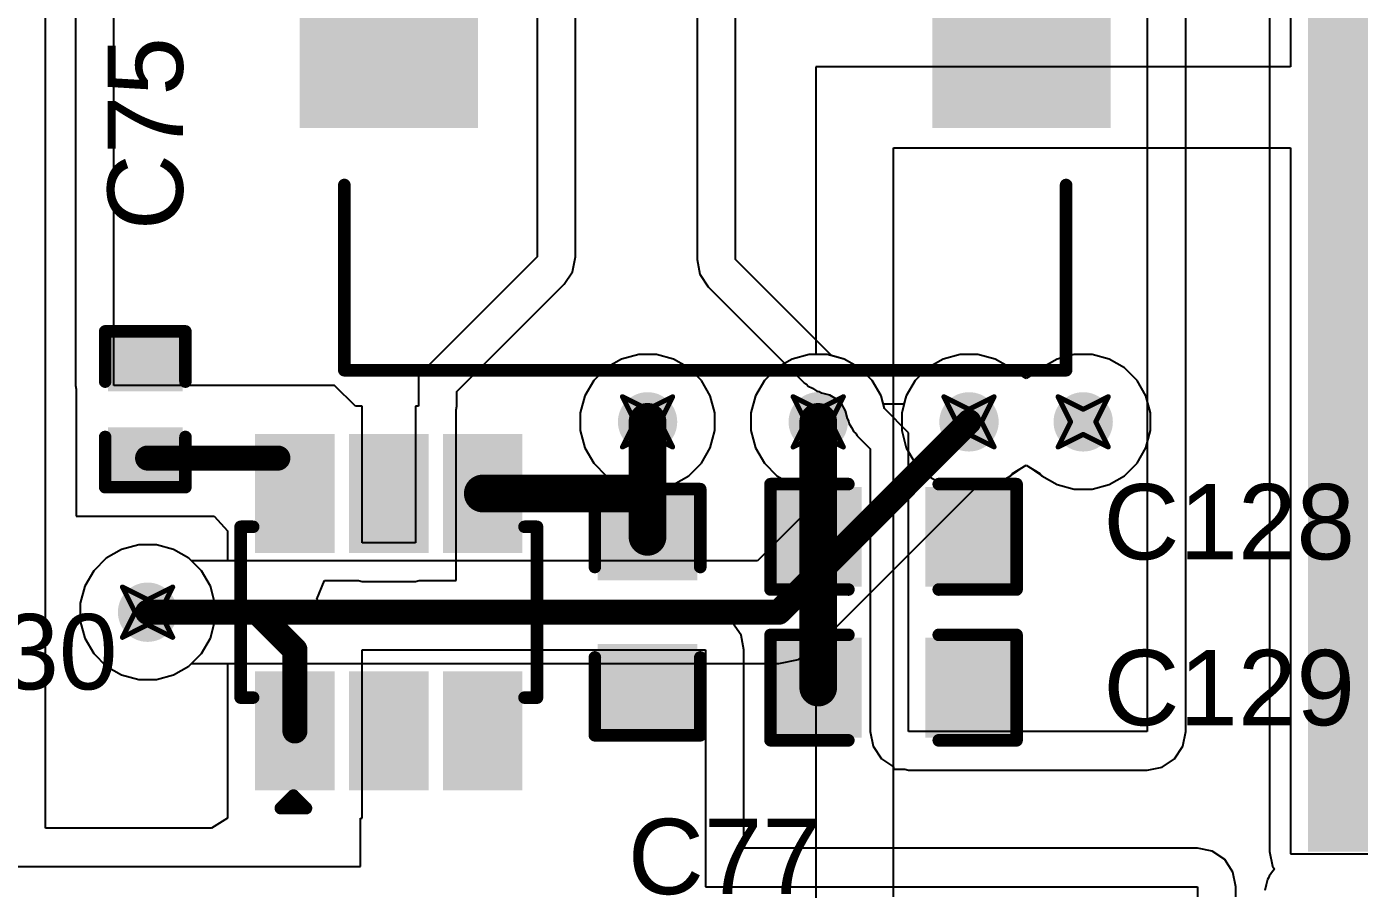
# Model space of a CAD drawing. Header units: inches. Extents: x -36 to 349, y -11 to 240.
# Drawn here: x 86.8 to 100.27, y 20.07 to 28.78 of the extents above; entities that cross this region are included whole.
import ezdxf

# ---------------------------------------------------------------- set-up
doc = ezdxf.new("R2010")
doc.units = ezdxf.units.IN
for name, color, linetype in [('Bottom Layer', 5, 'Continuous'), ('Drill Drawing', 1, 'Continuous'), ('Layer 1', 16, 'Continuous'), ('Layer 2', 76, 'Continuous'), ('Top Layer', 1, 'Continuous'), ('Top Overlay', 2, 'Continuous'), ('Top Paste', 8, 'Continuous'), ('Top Solder', 216, 'Continuous'), ('Via Holes', 16, 'Continuous')]:
    doc.layers.add(name, color=color, linetype=linetype)
doc.styles.add('Arial', font='', dxfattribs={"height": 0.2})
doc.styles.get('Arial').set_extended_font_data('Arial')

# ---------------------------------------------------------------- blocks, each defined once
blk = doc.blocks.new('TSOT_23_6_152')
at = {"layer": 'Top Layer'}
for points in [[(-1.7, 1.25), (-0.7, 1.25), (-0.7, 0.65), (-1.7, 0.65)], [(0.7, 1.25), (1.7, 1.25), (1.7, 0.65), (0.7, 0.65)], [(-1.7, 0.3), (-0.7, 0.3), (-0.7, -0.3), (-1.7, -0.3)], [(0.7, 0.3), (1.7, 0.3), (1.7, -0.3), (0.7, -0.3)], [(-1.7, -0.65), (-0.7, -0.65), (-0.7, -1.25), (-1.7, -1.25)], [(0.7, -0.65), (1.7, -0.65), (1.7, -1.25), (0.7, -1.25)]]:
    blk.add_hatch(color=1, dxfattribs=at).paths.add_polyline_path(points)
at = {"layer": 'Top Paste'}
for points in [[(-1.7, 1.25), (-0.7, 1.25), (-0.7, 0.65), (-1.7, 0.65)], [(0.7, 1.25), (1.7, 1.25), (1.7, 0.65), (0.7, 0.65)], [(-1.7, 0.3), (-0.7, 0.3), (-0.7, -0.3), (-1.7, -0.3)], [(0.7, 0.3), (1.7, 0.3), (1.7, -0.3), (0.7, -0.3)], [(-1.7, -0.65), (-0.7, -0.65), (-0.7, -1.25), (-1.7, -1.25)], [(0.7, -0.65), (1.7, -0.65), (1.7, -1.25), (0.7, -1.25)]]:
    blk.add_hatch(color=8, dxfattribs=at).paths.add_polyline_path(points)
at = {"layer": 'Top Solder'}
for points in [[(-1.802, 1.352), (-0.598, 1.352), (-0.598, 0.548), (-1.802, 0.548)], [(0.598, 1.352), (1.802, 1.352), (1.802, 0.548), (0.598, 0.548)], [(-1.802, 0.402), (-0.598, 0.402), (-0.598, -0.402), (-1.802, -0.402)], [(0.598, 0.402), (1.802, 0.402), (1.802, -0.402), (0.598, -0.402)], [(-1.802, -0.548), (-0.598, -0.548), (-0.598, -1.352), (-1.802, -1.352)], [(0.598, -0.548), (1.802, -0.548), (1.802, -1.352), (0.598, -1.352)]]:
    blk.add_hatch(color=216, dxfattribs=at).paths.add_polyline_path(points)
at = {"layer": 'Top Overlay'}
for points in [[(-0.864, 1.499, 0.127, 0.127, 0), (0.864, 1.499, 0.127, 0.127, 0)], [(-0.864, 1.499, 0.127, 0.127, 0), (-0.864, 1.372, 0.127, 0.127, 0)], [(0.864, 1.499, 0.127, 0.127, 0), (0.864, 1.372, 0.127, 0.127, 0)], [(-1.981, 1.092, 0.127, 0.127, 0), (-1.981, 0.838, 0.127, 0.127, 0)], [(-1.981, 1.092, 0.127, 0.127, 0), (-1.854, 0.965, 0.127, 0.127, 0)], [(-1.854, 0.965, 0.127, 0.127, 0), (-1.981, 0.838, 0.127, 0.127, 0)], [(-0.864, -1.372, 0.127, 0.127, 0), (-0.864, -1.499, 0.127, 0.127, 0)], [(0.864, -1.372, 0.127, 0.127, 0), (0.864, -1.499, 0.127, 0.127, 0)], [(-0.864, -1.499, 0.127, 0.127, 0), (0.864, -1.499, 0.127, 0.127, 0)]]:
    blk.add_lwpolyline(points, format="xyseb", dxfattribs=at)
for points in [[(-0.895, 1.499, 0.0635, 0.0635, 1), (-0.832, 1.499, 0.0635, 0.0635, 1)], [(-0.895, 1.499, 0.0635, 0.0635, 1), (-0.832, 1.499, 0.0635, 0.0635, 1)], [(0.832, 1.499, 0.0635, 0.0635, 1), (0.895, 1.499, 0.0635, 0.0635, 1)], [(0.832, 1.499, 0.0635, 0.0635, 1), (0.895, 1.499, 0.0635, 0.0635, 1)], [(-0.895, 1.372, 0.0635, 0.0635, 1), (-0.832, 1.372, 0.0635, 0.0635, 1)], [(0.832, 1.372, 0.0635, 0.0635, 1), (0.895, 1.372, 0.0635, 0.0635, 1)], [(-2.013, 1.092, 0.0635, 0.0635, 1), (-1.949, 1.092, 0.0635, 0.0635, 1)], [(-2.013, 1.092, 0.0635, 0.0635, 1), (-1.949, 1.092, 0.0635, 0.0635, 1)], [(-1.886, 0.965, 0.0635, 0.0635, 1), (-1.822, 0.965, 0.0635, 0.0635, 1)], [(-1.886, 0.965, 0.0635, 0.0635, 1), (-1.822, 0.965, 0.0635, 0.0635, 1)], [(-2.013, 0.838, 0.0635, 0.0635, 1), (-1.949, 0.838, 0.0635, 0.0635, 1)], [(-2.013, 0.838, 0.0635, 0.0635, 1), (-1.949, 0.838, 0.0635, 0.0635, 1)], [(-0.895, -1.372, 0.0635, 0.0635, 1), (-0.832, -1.372, 0.0635, 0.0635, 1)], [(0.832, -1.372, 0.0635, 0.0635, 1), (0.895, -1.372, 0.0635, 0.0635, 1)], [(-0.895, -1.499, 0.0635, 0.0635, 1), (-0.832, -1.499, 0.0635, 0.0635, 1)], [(-0.895, -1.499, 0.0635, 0.0635, 1), (-0.832, -1.499, 0.0635, 0.0635, 1)], [(0.832, -1.499, 0.0635, 0.0635, 1), (0.895, -1.499, 0.0635, 0.0635, 1)], [(0.832, -1.499, 0.0635, 0.0635, 1), (0.895, -1.499, 0.0635, 0.0635, 1)]]:
    blk.add_lwpolyline(points, format="xyseb", close=True, dxfattribs=at)
blk = doc.blocks.new('YPRH0704_4R7M_325')
at = {"layer": 'Top Layer'}
for points in [[(-4, 1.1), (-2.4, 1.1), (-2.4, -1.1), (-4, -1.1)], [(2.4, 1.1), (4, 1.1), (4, -1.1), (2.4, -1.1)]]:
    blk.add_hatch(color=1, dxfattribs=at).paths.add_polyline_path(points)
at = {"layer": 'Top Paste'}
for points in [[(-4, 1.1), (-2.4, 1.1), (-2.4, -1.1), (-4, -1.1)], [(2.4, 1.1), (4, 1.1), (4, -1.1), (2.4, -1.1)]]:
    blk.add_hatch(color=8, dxfattribs=at).paths.add_polyline_path(points)
at = {"layer": 'Top Solder'}
for points in [[(-4.102, 1.202), (-2.298, 1.202), (-2.298, -1.202), (-4.102, -1.202)], [(2.298, 1.202), (4.102, 1.202), (4.102, -1.202), (2.298, -1.202)]]:
    blk.add_hatch(color=216, dxfattribs=at).paths.add_polyline_path(points)
at = {"layer": 'Top Overlay'}
for points in [[(-3.65, 3.65, 0.127, 0.127, 0), (3.65, 3.65, 0.127, 0.127, 0)], [(-3.65, 1.778, 0.127, 0.127, 0), (-3.65, 3.65, 0.127, 0.127, 0)], [(3.65, 1.778, 0.127, 0.127, 0), (3.65, 3.65, 0.127, 0.127, 0)], [(-3.65, -3.65, 0.127, 0.127, 0), (-3.65, -1.778, 0.127, 0.127, 0)], [(3.65, -3.65, 0.127, 0.127, 0), (3.65, -1.778, 0.127, 0.127, 0)], [(-3.65, -3.65, 0.127, 0.127, 0), (3.65, -3.65, 0.127, 0.127, 0)]]:
    blk.add_lwpolyline(points, format="xyseb", dxfattribs=at)
for points in [[(-3.682, 3.65, 0.0635, 0.0635, 1), (-3.618, 3.65, 0.0635, 0.0635, 1)], [(-3.682, 3.65, 0.0635, 0.0635, 1), (-3.618, 3.65, 0.0635, 0.0635, 1)], [(3.618, 3.65, 0.0635, 0.0635, 1), (3.682, 3.65, 0.0635, 0.0635, 1)], [(3.618, 3.65, 0.0635, 0.0635, 1), (3.682, 3.65, 0.0635, 0.0635, 1)], [(-3.682, 1.778, 0.0635, 0.0635, 1), (-3.618, 1.778, 0.0635, 0.0635, 1)], [(3.618, 1.778, 0.0635, 0.0635, 1), (3.682, 1.778, 0.0635, 0.0635, 1)], [(-3.682, -1.778, 0.0635, 0.0635, 1), (-3.618, -1.778, 0.0635, 0.0635, 1)], [(3.618, -1.778, 0.0635, 0.0635, 1), (3.682, -1.778, 0.0635, 0.0635, 1)], [(-3.682, -3.65, 0.0635, 0.0635, 1), (-3.618, -3.65, 0.0635, 0.0635, 1)], [(-3.682, -3.65, 0.0635, 0.0635, 1), (-3.618, -3.65, 0.0635, 0.0635, 1)], [(3.618, -3.65, 0.0635, 0.0635, 1), (3.682, -3.65, 0.0635, 0.0635, 1)], [(3.618, -3.65, 0.0635, 0.0635, 1), (3.682, -3.65, 0.0635, 0.0635, 1)]]:
    blk.add_lwpolyline(points, format="xyseb", close=True, dxfattribs=at)
blk = doc.blocks.new('C___0603_414')
at = {"layer": 'Top Layer'}
for points in [[(-0.381, 0.444), (-0.381, -0.445), (-1.143, -0.445), (-1.143, 0.444)], [(1.143, 0.444), (1.143, -0.445), (0.381, -0.445), (0.381, 0.444)]]:
    blk.add_hatch(color=1, dxfattribs=at).paths.add_polyline_path(points)
at = {"layer": 'Top Paste'}
for points in [[(-0.381, 0.444), (-0.381, -0.445), (-1.143, -0.445), (-1.143, 0.444)], [(1.143, 0.444), (1.143, -0.445), (0.381, -0.445), (0.381, 0.444)]]:
    blk.add_hatch(color=8, dxfattribs=at).paths.add_polyline_path(points)
at = {"layer": 'Top Solder'}
for points in [[(-0.321, 0.504), (-0.321, -0.505), (-1.203, -0.505), (-1.203, 0.504)], [(1.203, 0.504), (1.203, -0.505), (0.321, -0.505), (0.321, 0.504)]]:
    blk.add_hatch(color=216, dxfattribs=at).paths.add_polyline_path(points)
at = {"layer": 'Top Overlay'}
for points in [[(-1.245, 0.533, 0.127, 0.127, 0), (-0.457, 0.533, 0.127, 0.127, 0)], [(-1.245, -0.533, 0.127, 0.127, 0), (-1.245, 0.533, 0.127, 0.127, 0)], [(0.457, 0.533, 0.127, 0.127, 0), (1.245, 0.533, 0.127, 0.127, 0)], [(1.245, -0.533, 0.127, 0.127, 0), (1.245, 0.533, 0.127, 0.127, 0)], [(-1.245, -0.533, 0.127, 0.127, 0), (-0.457, -0.533, 0.127, 0.127, 0)], [(0.457, -0.533, 0.127, 0.127, 0), (1.245, -0.533, 0.127, 0.127, 0)]]:
    blk.add_lwpolyline(points, format="xyseb", dxfattribs=at)
for points in [[(-1.276, 0.533, 0.0635, 0.0635, 1), (-1.213, 0.533, 0.0635, 0.0635, 1)], [(-1.276, 0.533, 0.0635, 0.0635, 1), (-1.213, 0.533, 0.0635, 0.0635, 1)], [(-0.489, 0.533, 0.0635, 0.0635, 1), (-0.425, 0.533, 0.0635, 0.0635, 1)], [(0.425, 0.533, 0.0635, 0.0635, 1), (0.489, 0.533, 0.0635, 0.0635, 1)], [(1.213, 0.533, 0.0635, 0.0635, 1), (1.276, 0.533, 0.0635, 0.0635, 1)], [(1.213, 0.533, 0.0635, 0.0635, 1), (1.276, 0.533, 0.0635, 0.0635, 1)], [(-1.276, -0.533, 0.0635, 0.0635, 1), (-1.213, -0.533, 0.0635, 0.0635, 1)], [(-1.276, -0.533, 0.0635, 0.0635, 1), (-1.213, -0.533, 0.0635, 0.0635, 1)], [(-0.489, -0.533, 0.0635, 0.0635, 1), (-0.425, -0.533, 0.0635, 0.0635, 1)], [(0.425, -0.533, 0.0635, 0.0635, 1), (0.489, -0.533, 0.0635, 0.0635, 1)], [(1.213, -0.533, 0.0635, 0.0635, 1), (1.276, -0.533, 0.0635, 0.0635, 1)], [(1.213, -0.533, 0.0635, 0.0635, 1), (1.276, -0.533, 0.0635, 0.0635, 1)]]:
    blk.add_lwpolyline(points, format="xyseb", close=True, dxfattribs=at)
blk = doc.blocks.new('C___0603_415')
at = {"layer": 'Top Layer'}
for points in [[(-0.381, 0.444), (-0.381, -0.445), (-1.143, -0.445), (-1.143, 0.444)], [(1.143, 0.444), (1.143, -0.445), (0.381, -0.445), (0.381, 0.444)]]:
    blk.add_hatch(color=1, dxfattribs=at).paths.add_polyline_path(points)
at = {"layer": 'Top Paste'}
for points in [[(-0.381, 0.444), (-0.381, -0.445), (-1.143, -0.445), (-1.143, 0.444)], [(1.143, 0.444), (1.143, -0.445), (0.381, -0.445), (0.381, 0.444)]]:
    blk.add_hatch(color=8, dxfattribs=at).paths.add_polyline_path(points)
at = {"layer": 'Top Solder'}
for points in [[(-0.321, 0.504), (-0.321, -0.505), (-1.203, -0.505), (-1.203, 0.504)], [(1.203, 0.504), (1.203, -0.505), (0.321, -0.505), (0.321, 0.504)]]:
    blk.add_hatch(color=216, dxfattribs=at).paths.add_polyline_path(points)
at = {"layer": 'Top Overlay'}
for points in [[(-1.245, 0.533, 0.127, 0.127, 0), (-0.457, 0.533, 0.127, 0.127, 0)], [(-1.245, -0.533, 0.127, 0.127, 0), (-1.245, 0.533, 0.127, 0.127, 0)], [(0.457, 0.533, 0.127, 0.127, 0), (1.245, 0.533, 0.127, 0.127, 0)], [(1.245, -0.533, 0.127, 0.127, 0), (1.245, 0.533, 0.127, 0.127, 0)], [(-1.245, -0.533, 0.127, 0.127, 0), (-0.457, -0.533, 0.127, 0.127, 0)], [(0.457, -0.533, 0.127, 0.127, 0), (1.245, -0.533, 0.127, 0.127, 0)]]:
    blk.add_lwpolyline(points, format="xyseb", dxfattribs=at)
for points in [[(-1.276, 0.533, 0.0635, 0.0635, 1), (-1.213, 0.533, 0.0635, 0.0635, 1)], [(-1.276, 0.533, 0.0635, 0.0635, 1), (-1.213, 0.533, 0.0635, 0.0635, 1)], [(-0.489, 0.533, 0.0635, 0.0635, 1), (-0.425, 0.533, 0.0635, 0.0635, 1)], [(0.425, 0.533, 0.0635, 0.0635, 1), (0.489, 0.533, 0.0635, 0.0635, 1)], [(1.213, 0.533, 0.0635, 0.0635, 1), (1.276, 0.533, 0.0635, 0.0635, 1)], [(1.213, 0.533, 0.0635, 0.0635, 1), (1.276, 0.533, 0.0635, 0.0635, 1)], [(-1.276, -0.533, 0.0635, 0.0635, 1), (-1.213, -0.533, 0.0635, 0.0635, 1)], [(-1.276, -0.533, 0.0635, 0.0635, 1), (-1.213, -0.533, 0.0635, 0.0635, 1)], [(-0.489, -0.533, 0.0635, 0.0635, 1), (-0.425, -0.533, 0.0635, 0.0635, 1)], [(0.425, -0.533, 0.0635, 0.0635, 1), (0.489, -0.533, 0.0635, 0.0635, 1)], [(1.213, -0.533, 0.0635, 0.0635, 1), (1.276, -0.533, 0.0635, 0.0635, 1)], [(1.213, -0.533, 0.0635, 0.0635, 1), (1.276, -0.533, 0.0635, 0.0635, 1)]]:
    blk.add_lwpolyline(points, format="xyseb", close=True, dxfattribs=at)
blk = doc.blocks.new('C___0603_439')
at = {"layer": 'Top Layer'}
for points in [[(-0.381, 0.445), (-0.381, -0.445), (-1.143, -0.445), (-1.143, 0.445)], [(1.143, 0.445), (1.143, -0.445), (0.381, -0.445), (0.381, 0.445)]]:
    blk.add_hatch(color=1, dxfattribs=at).paths.add_polyline_path(points)
at = {"layer": 'Top Paste'}
for points in [[(-0.381, 0.445), (-0.381, -0.445), (-1.143, -0.445), (-1.143, 0.445)], [(1.143, 0.445), (1.143, -0.445), (0.381, -0.445), (0.381, 0.445)]]:
    blk.add_hatch(color=8, dxfattribs=at).paths.add_polyline_path(points)
at = {"layer": 'Top Solder'}
for points in [[(-0.321, 0.504), (-0.321, -0.504), (-1.203, -0.504), (-1.203, 0.504)], [(1.203, 0.504), (1.203, -0.504), (0.321, -0.504), (0.321, 0.504)]]:
    blk.add_hatch(color=216, dxfattribs=at).paths.add_polyline_path(points)
at = {"layer": 'Top Overlay'}
for points in [[(-0.457, 0.533, 0.127, 0.127, 0), (-1.245, 0.533, 0.127, 0.127, 0)], [(-1.245, -0.533, 0.127, 0.127, 0), (-1.245, 0.533, 0.127, 0.127, 0)], [(1.245, 0.533, 0.127, 0.127, 0), (0.457, 0.533, 0.127, 0.127, 0)], [(1.245, -0.533, 0.127, 0.127, 0), (1.245, 0.533, 0.127, 0.127, 0)], [(-0.457, -0.533, 0.127, 0.127, 0), (-1.245, -0.533, 0.127, 0.127, 0)], [(1.245, -0.533, 0.127, 0.127, 0), (0.457, -0.533, 0.127, 0.127, 0)]]:
    blk.add_lwpolyline(points, format="xyseb", dxfattribs=at)
for points in [[(-1.276, 0.533, 0.0635, 0.0635, 1), (-1.213, 0.533, 0.0635, 0.0635, 1)], [(-1.276, 0.533, 0.0635, 0.0635, 1), (-1.213, 0.533, 0.0635, 0.0635, 1)], [(-0.489, 0.533, 0.0635, 0.0635, 1), (-0.425, 0.533, 0.0635, 0.0635, 1)], [(0.425, 0.533, 0.0635, 0.0635, 1), (0.489, 0.533, 0.0635, 0.0635, 1)], [(1.213, 0.533, 0.0635, 0.0635, 1), (1.276, 0.533, 0.0635, 0.0635, 1)], [(1.213, 0.533, 0.0635, 0.0635, 1), (1.276, 0.533, 0.0635, 0.0635, 1)], [(-1.276, -0.533, 0.0635, 0.0635, 1), (-1.213, -0.533, 0.0635, 0.0635, 1)], [(-1.276, -0.533, 0.0635, 0.0635, 1), (-1.213, -0.533, 0.0635, 0.0635, 1)], [(-0.489, -0.533, 0.0635, 0.0635, 1), (-0.425, -0.533, 0.0635, 0.0635, 1)], [(0.425, -0.533, 0.0635, 0.0635, 1), (0.489, -0.533, 0.0635, 0.0635, 1)], [(1.213, -0.533, 0.0635, 0.0635, 1), (1.276, -0.533, 0.0635, 0.0635, 1)], [(1.213, -0.533, 0.0635, 0.0635, 1), (1.276, -0.533, 0.0635, 0.0635, 1)]]:
    blk.add_lwpolyline(points, format="xyseb", close=True, dxfattribs=at)
blk = doc.blocks.new('C___0402_440')
at = {"layer": 'Top Layer'}
for points in [[(-0.698, -0.318), (-0.698, 0.317), (-0.241, 0.317), (-0.241, -0.318)], [(0.241, -0.318), (0.241, 0.317), (0.699, 0.317), (0.699, -0.318)]]:
    blk.add_hatch(color=1, dxfattribs=at).paths.add_polyline_path(points)
at = {"layer": 'Top Paste'}
for points in [[(-0.698, -0.318), (-0.698, 0.317), (-0.241, 0.317), (-0.241, -0.318)], [(0.241, -0.318), (0.241, 0.317), (0.699, 0.317), (0.699, -0.318)]]:
    blk.add_hatch(color=8, dxfattribs=at).paths.add_polyline_path(points)
at = {"layer": 'Top Solder'}
for points in [[(-0.758, -0.377), (-0.758, 0.377), (-0.181, 0.377), (-0.181, -0.377)], [(0.181, -0.377), (0.181, 0.377), (0.759, 0.377), (0.759, -0.377)]]:
    blk.add_hatch(color=216, dxfattribs=at).paths.add_polyline_path(points)
at = {"layer": 'Top Overlay'}
for points in [[(-0.787, -0.406, 0.127, 0.127, 0), (-0.787, 0.406, 0.127, 0.127, 0)], [(-0.279, 0.406, 0.127, 0.127, 0), (-0.787, 0.406, 0.127, 0.127, 0)], [(0.787, 0.406, 0.127, 0.127, 0), (0.279, 0.406, 0.127, 0.127, 0)], [(0.787, -0.406, 0.127, 0.127, 0), (0.787, 0.406, 0.127, 0.127, 0)], [(-0.279, -0.406, 0.127, 0.127, 0), (-0.787, -0.406, 0.127, 0.127, 0)], [(0.787, -0.406, 0.127, 0.127, 0), (0.279, -0.406, 0.127, 0.127, 0)]]:
    blk.add_lwpolyline(points, format="xyseb", dxfattribs=at)
for points in [[(-0.819, 0.406, 0.0635, 0.0635, 1), (-0.756, 0.406, 0.0635, 0.0635, 1)], [(-0.819, 0.406, 0.0635, 0.0635, 1), (-0.756, 0.406, 0.0635, 0.0635, 1)], [(-0.311, 0.406, 0.0635, 0.0635, 1), (-0.248, 0.406, 0.0635, 0.0635, 1)], [(0.248, 0.406, 0.0635, 0.0635, 1), (0.311, 0.406, 0.0635, 0.0635, 1)], [(0.756, 0.406, 0.0635, 0.0635, 1), (0.819, 0.406, 0.0635, 0.0635, 1)], [(0.756, 0.406, 0.0635, 0.0635, 1), (0.819, 0.406, 0.0635, 0.0635, 1)], [(-0.819, -0.406, 0.0635, 0.0635, 1), (-0.756, -0.406, 0.0635, 0.0635, 1)], [(-0.819, -0.406, 0.0635, 0.0635, 1), (-0.756, -0.406, 0.0635, 0.0635, 1)], [(-0.311, -0.406, 0.0635, 0.0635, 1), (-0.248, -0.406, 0.0635, 0.0635, 1)], [(0.248, -0.406, 0.0635, 0.0635, 1), (0.311, -0.406, 0.0635, 0.0635, 1)], [(0.756, -0.406, 0.0635, 0.0635, 1), (0.819, -0.406, 0.0635, 0.0635, 1)], [(0.756, -0.406, 0.0635, 0.0635, 1), (0.819, -0.406, 0.0635, 0.0635, 1)]]:
    blk.add_lwpolyline(points, format="xyseb", close=True, dxfattribs=at)

msp = doc.modelspace()

# ---------------------------------------------------------------- hatches: boundary and pattern name
at = {"layer": 'Bottom Layer'}
h = msp.add_hatch(color=5, dxfattribs=at)
edge = h.paths.add_edge_path()
edge.add_arc((93.075, 24.79), 0.3, 0, 360)
h = msp.add_hatch(color=5, dxfattribs=at)
edge = h.paths.add_edge_path()
edge.add_arc((94.801, 24.79), 0.3, 0, 360)
h = msp.add_hatch(color=5, dxfattribs=at)
edge = h.paths.add_edge_path()
edge.add_arc((96.326, 24.79), 0.3, 0, 360)
h = msp.add_hatch(color=5, dxfattribs=at)
edge = h.paths.add_edge_path()
edge.add_arc((97.481, 24.79), 0.3, 0, 360)
h = msp.add_hatch(color=5, dxfattribs=at)
edge = h.paths.add_edge_path()
edge.add_arc((88.018, 22.866), 0.3, 0, 360)
at = {"layer": 'Layer 1'}
h = msp.add_hatch(color=16, dxfattribs=at)
edge = h.paths.add_edge_path()
edge.add_arc((93.075, 24.79), 0.3, 0, 360)
h = msp.add_hatch(color=16, dxfattribs=at)
edge = h.paths.add_edge_path()
edge.add_arc((94.801, 24.79), 0.3, 0, 360)
h = msp.add_hatch(color=16, dxfattribs=at)
edge = h.paths.add_edge_path()
edge.add_arc((96.326, 24.79), 0.3, 0, 360)
h = msp.add_hatch(color=16, dxfattribs=at)
edge = h.paths.add_edge_path()
edge.add_arc((97.481, 24.79), 0.3, 0, 360)
h = msp.add_hatch(color=16, dxfattribs=at)
edge = h.paths.add_edge_path()
edge.add_arc((88.018, 22.866), 0.3, 0, 360)
at = {"layer": 'Layer 2'}
h = msp.add_hatch(color=76, dxfattribs=at)
edge = h.paths.add_edge_path()
edge.add_arc((93.075, 24.79), 0.3, 0, 360)
h = msp.add_hatch(color=76, dxfattribs=at)
edge = h.paths.add_edge_path()
edge.add_arc((94.801, 24.79), 0.3, 0, 360)
h = msp.add_hatch(color=76, dxfattribs=at)
edge = h.paths.add_edge_path()
edge.add_arc((96.326, 24.79), 0.3, 0, 360)
h = msp.add_hatch(color=76, dxfattribs=at)
edge = h.paths.add_edge_path()
edge.add_arc((97.481, 24.79), 0.3, 0, 360)
h = msp.add_hatch(color=76, dxfattribs=at)
edge = h.paths.add_edge_path()
edge.add_arc((88.018, 22.866), 0.3, 0, 360)
at = {"layer": 'Top Layer'}
msp.add_hatch(color=1, dxfattribs=at).paths.add_polyline_path([(99.755, 20.447), (113.623, 20.447), (113.623, 32.334), (99.755, 32.334)])
h = msp.add_hatch(color=1, dxfattribs=at)
edge = h.paths.add_edge_path()
edge.add_arc((93.075, 24.79), 0.3, 0, 360)
h = msp.add_hatch(color=1, dxfattribs=at)
edge = h.paths.add_edge_path()
edge.add_arc((94.801, 24.79), 0.3, 0, 360)
h = msp.add_hatch(color=1, dxfattribs=at)
edge = h.paths.add_edge_path()
edge.add_arc((96.326, 24.79), 0.3, 0, 360)
h = msp.add_hatch(color=1, dxfattribs=at)
edge = h.paths.add_edge_path()
edge.add_arc((97.481, 24.79), 0.3, 0, 360)
h = msp.add_hatch(color=1, dxfattribs=at)
edge = h.paths.add_edge_path()
edge.add_arc((88.018, 22.866), 0.3, 0, 360)
at = {"layer": 'Via Holes'}
h = msp.add_hatch(color=7, dxfattribs=at)
edge = h.paths.add_edge_path()
edge.add_arc((93.075, 24.79), 0.15, 0, 360)
h = msp.add_hatch(color=7, dxfattribs=at)
edge = h.paths.add_edge_path()
edge.add_arc((94.801, 24.79), 0.15, 0, 360)
h = msp.add_hatch(color=7, dxfattribs=at)
edge = h.paths.add_edge_path()
edge.add_arc((96.326, 24.79), 0.15, 0, 360)
h = msp.add_hatch(color=7, dxfattribs=at)
edge = h.paths.add_edge_path()
edge.add_arc((97.481, 24.79), 0.15, 0, 360)
h = msp.add_hatch(color=7, dxfattribs=at)
edge = h.paths.add_edge_path()
edge.add_arc((88.018, 22.866), 0.15, 0, 360)

# ---------------------------------------------------------------- linework, layer by layer
at = {"layer": 'Bottom Layer'}
for p, q in [((92.812, 25.425), (92.656, 25.335)), ((92.985, 25.471), (92.812, 25.425)), ((93.164, 25.471), (92.985, 25.471)), ((93.337, 25.425), (93.164, 25.471)), ((93.493, 25.335), (93.337, 25.425)), ((94.538, 25.425), (94.383, 25.335)), ((94.711, 25.471), (94.538, 25.425)), ((94.891, 25.471), (94.711, 25.471)), ((95.064, 25.425), (94.891, 25.471)), ((95.219, 25.335), (95.064, 25.425)), ((96.063, 25.425), (95.908, 25.335)), ((96.236, 25.471), (96.063, 25.425)), ((96.415, 25.471), (96.236, 25.471)), ((96.589, 25.425), (96.415, 25.471)), ((96.744, 25.335), (96.589, 25.425)), ((97.218, 25.425), (97.062, 25.335)), ((97.391, 25.471), (97.218, 25.425)), ((97.57, 25.471), (97.391, 25.471)), ((97.743, 25.425), (97.57, 25.471)), ((97.899, 25.335), (97.743, 25.425)), ((92.53, 25.209), (92.44, 25.053)), ((92.656, 25.335), (92.53, 25.209)), ((93.62, 25.209), (93.493, 25.335)), ((93.709, 25.053), (93.62, 25.209)), ((94.256, 25.209), (94.166, 25.053)), ((94.383, 25.335), (94.256, 25.209)), ((95.346, 25.209), (95.219, 25.335)), ((95.436, 25.053), (95.346, 25.209)), ((95.781, 25.209), (95.691, 25.053)), ((95.908, 25.335), (95.781, 25.209)), ((96.765, 25.314), (96.744, 25.335)), ((96.903, 25.229), (96.765, 25.314)), ((97.041, 25.314), (96.903, 25.229)), ((97.062, 25.335), (97.041, 25.314)), ((98.026, 25.209), (97.899, 25.335)), ((98.115, 25.053), (98.026, 25.209)), ((92.44, 25.053), (92.394, 24.88)), ((93.756, 24.88), (93.709, 25.053)), ((94.166, 25.053), (94.12, 24.88)), ((95.458, 24.968), (95.436, 25.053)), ((95.668, 24.968), (95.458, 24.968)), ((95.691, 25.053), (95.668, 24.968)), ((98.162, 24.88), (98.115, 25.053)), ((92.394, 24.88), (92.394, 24.701)), ((93.756, 24.701), (93.756, 24.88)), ((94.12, 24.88), (94.12, 24.701)), ((98.162, 24.701), (98.162, 24.88)), ((92.394, 24.701), (92.44, 24.528)), ((93.709, 24.528), (93.756, 24.701)), ((94.12, 24.701), (94.166, 24.528)), ((98.115, 24.528), (98.162, 24.701)), ((92.44, 24.528), (92.53, 24.372)), ((93.62, 24.372), (93.709, 24.528)), ((94.166, 24.528), (94.256, 24.372)), ((98.026, 24.372), (98.115, 24.528)), ((92.53, 24.372), (92.656, 24.245)), ((93.493, 24.245), (93.62, 24.372)), ((94.256, 24.372), (94.383, 24.245)), ((96.744, 24.245), (96.765, 24.267)), ((96.765, 24.267), (96.903, 24.352)), ((96.903, 24.352), (97.041, 24.267)), ((97.041, 24.267), (97.062, 24.245)), ((97.899, 24.245), (98.026, 24.372)), ((92.656, 24.245), (92.812, 24.156)), ((92.812, 24.156), (92.985, 24.109)), ((93.164, 24.109), (93.337, 24.156)), ((93.337, 24.156), (93.493, 24.245)), ((94.383, 24.245), (94.538, 24.156)), ((94.538, 24.156), (94.643, 24.128)), ((94.643, 24.128), (94.71, 23.959)), ((96.415, 24.109), (96.589, 24.156)), ((96.589, 24.156), (96.744, 24.245)), ((97.062, 24.245), (97.218, 24.156)), ((97.218, 24.156), (97.391, 24.109)), ((97.57, 24.109), (97.743, 24.156)), ((97.743, 24.156), (97.899, 24.245)), ((92.985, 24.109), (93.164, 24.109)), ((94.768, 22.5), (96.377, 24.109)), ((96.377, 24.109), (96.415, 24.109)), ((97.391, 24.109), (97.57, 24.109)), ((94.71, 23.907), (94.187, 23.384)), ((94.71, 23.959), (94.71, 23.907)), ((87.755, 23.501), (87.6, 23.411)), ((87.929, 23.547), (87.755, 23.501)), ((88.108, 23.547), (87.929, 23.547)), ((88.281, 23.501), (88.108, 23.547)), ((88.436, 23.411), (88.281, 23.501)), ((87.6, 23.411), (87.473, 23.284)), ((88.463, 23.384), (88.436, 23.411)), ((94.187, 23.384), (88.463, 23.384)), ((87.473, 23.284), (87.384, 23.129)), ((87.384, 23.129), (87.337, 22.956)), ((87.337, 22.956), (87.337, 22.777)), ((87.337, 22.777), (87.384, 22.603)), ((87.384, 22.603), (87.473, 22.448)), ((87.473, 22.448), (87.6, 22.321)), ((94.402, 22.348), (94.6, 22.388)), ((94.6, 22.388), (94.768, 22.5)), ((87.6, 22.321), (87.755, 22.232)), ((88.281, 22.232), (88.436, 22.321)), ((88.436, 22.321), (88.463, 22.348)), ((88.463, 22.348), (94.402, 22.348)), ((87.755, 22.232), (87.929, 22.185)), ((87.929, 22.185), (88.108, 22.185)), ((88.108, 22.185), (88.281, 22.232))]:
    msp.add_line(p, q, dxfattribs=at)
for points in [[(94.402, 22.866, 0.254, 0.254, 0), (96.326, 24.79, 0.254, 0.254, 0)], [(88.018, 22.866, 0.254, 0.254, 0), (94.402, 22.866, 0.254, 0.254, 0)]]:
    msp.add_lwpolyline(points, format="xyseb", dxfattribs=at)
for points in [[(96.262, 24.79, 0.127, 0.127, 1), (96.389, 24.79, 0.127, 0.127, 1)], [(87.955, 22.866, 0.127, 0.127, 1), (88.082, 22.866, 0.127, 0.127, 1)], [(94.338, 22.866, 0.127, 0.127, 1), (94.465, 22.866, 0.127, 0.127, 1)], [(94.338, 22.866, 0.127, 0.127, 1), (94.465, 22.866, 0.127, 0.127, 1)]]:
    msp.add_lwpolyline(points, format="xyseb", close=True, dxfattribs=at)
at = {"layer": 'Drill Drawing'}
for points in [[(92.821, 25.044, 0.0508, 0.0508, 0), (93.075, 24.917, 0.0508, 0.0508, 0)], [(92.821, 25.044, 0.0508, 0.0508, 0), (92.948, 24.79, 0.0508, 0.0508, 0)], [(93.075, 24.917, 0.0508, 0.0508, 0), (93.329, 25.044, 0.0508, 0.0508, 0)], [(93.202, 24.79, 0.0508, 0.0508, 0), (93.329, 25.044, 0.0508, 0.0508, 0)], [(94.547, 25.044, 0.0508, 0.0508, 0), (94.801, 24.917, 0.0508, 0.0508, 0)], [(94.547, 25.044, 0.0508, 0.0508, 0), (94.674, 24.79, 0.0508, 0.0508, 0)], [(94.801, 24.917, 0.0508, 0.0508, 0), (95.055, 25.044, 0.0508, 0.0508, 0)], [(94.928, 24.79, 0.0508, 0.0508, 0), (95.055, 25.044, 0.0508, 0.0508, 0)], [(96.072, 25.044, 0.0508, 0.0508, 0), (96.326, 24.917, 0.0508, 0.0508, 0)], [(96.072, 25.044, 0.0508, 0.0508, 0), (96.199, 24.79, 0.0508, 0.0508, 0)], [(96.326, 24.917, 0.0508, 0.0508, 0), (96.58, 25.044, 0.0508, 0.0508, 0)], [(96.453, 24.79, 0.0508, 0.0508, 0), (96.58, 25.044, 0.0508, 0.0508, 0)], [(97.227, 25.044, 0.0508, 0.0508, 0), (97.481, 24.917, 0.0508, 0.0508, 0)], [(97.227, 25.044, 0.0508, 0.0508, 0), (97.354, 24.79, 0.0508, 0.0508, 0)], [(97.481, 24.917, 0.0508, 0.0508, 0), (97.735, 25.044, 0.0508, 0.0508, 0)], [(97.608, 24.79, 0.0508, 0.0508, 0), (97.735, 25.044, 0.0508, 0.0508, 0)], [(92.821, 24.536, 0.0508, 0.0508, 0), (92.948, 24.79, 0.0508, 0.0508, 0)], [(93.202, 24.79, 0.0508, 0.0508, 0), (93.329, 24.536, 0.0508, 0.0508, 0)], [(94.547, 24.536, 0.0508, 0.0508, 0), (94.674, 24.79, 0.0508, 0.0508, 0)], [(94.928, 24.79, 0.0508, 0.0508, 0), (95.055, 24.536, 0.0508, 0.0508, 0)], [(96.072, 24.536, 0.0508, 0.0508, 0), (96.199, 24.79, 0.0508, 0.0508, 0)], [(96.453, 24.79, 0.0508, 0.0508, 0), (96.58, 24.536, 0.0508, 0.0508, 0)], [(97.227, 24.536, 0.0508, 0.0508, 0), (97.354, 24.79, 0.0508, 0.0508, 0)], [(97.608, 24.79, 0.0508, 0.0508, 0), (97.735, 24.536, 0.0508, 0.0508, 0)], [(92.821, 24.536, 0.0508, 0.0508, 0), (93.075, 24.663, 0.0508, 0.0508, 0)], [(93.075, 24.663, 0.0508, 0.0508, 0), (93.329, 24.536, 0.0508, 0.0508, 0)], [(94.547, 24.536, 0.0508, 0.0508, 0), (94.801, 24.663, 0.0508, 0.0508, 0)], [(94.801, 24.663, 0.0508, 0.0508, 0), (95.055, 24.536, 0.0508, 0.0508, 0)], [(96.072, 24.536, 0.0508, 0.0508, 0), (96.326, 24.663, 0.0508, 0.0508, 0)], [(96.326, 24.663, 0.0508, 0.0508, 0), (96.58, 24.536, 0.0508, 0.0508, 0)], [(97.227, 24.536, 0.0508, 0.0508, 0), (97.481, 24.663, 0.0508, 0.0508, 0)], [(97.481, 24.663, 0.0508, 0.0508, 0), (97.735, 24.536, 0.0508, 0.0508, 0)], [(87.764, 23.12, 0.0508, 0.0508, 0), (88.018, 22.993, 0.0508, 0.0508, 0)], [(87.764, 23.12, 0.0508, 0.0508, 0), (87.891, 22.866, 0.0508, 0.0508, 0)], [(88.018, 22.993, 0.0508, 0.0508, 0), (88.272, 23.12, 0.0508, 0.0508, 0)], [(88.145, 22.866, 0.0508, 0.0508, 0), (88.272, 23.12, 0.0508, 0.0508, 0)], [(87.764, 22.612, 0.0508, 0.0508, 0), (87.891, 22.866, 0.0508, 0.0508, 0)], [(88.145, 22.866, 0.0508, 0.0508, 0), (88.272, 22.612, 0.0508, 0.0508, 0)], [(87.764, 22.612, 0.0508, 0.0508, 0), (88.018, 22.739, 0.0508, 0.0508, 0)], [(88.018, 22.739, 0.0508, 0.0508, 0), (88.272, 22.612, 0.0508, 0.0508, 0)]]:
    msp.add_lwpolyline(points, format="xyseb", dxfattribs=at)
for points in [[(92.808, 25.044, 0.0254, 0.0254, 1), (92.833, 25.044, 0.0254, 0.0254, 1)], [(92.808, 25.044, 0.0254, 0.0254, 1), (92.833, 25.044, 0.0254, 0.0254, 1)], [(93.062, 24.917, 0.0254, 0.0254, 1), (93.087, 24.917, 0.0254, 0.0254, 1)], [(93.062, 24.917, 0.0254, 0.0254, 1), (93.087, 24.917, 0.0254, 0.0254, 1)], [(93.316, 25.044, 0.0254, 0.0254, 1), (93.341, 25.044, 0.0254, 0.0254, 1)], [(93.316, 25.044, 0.0254, 0.0254, 1), (93.341, 25.044, 0.0254, 0.0254, 1)], [(94.534, 25.044, 0.0254, 0.0254, 1), (94.56, 25.044, 0.0254, 0.0254, 1)], [(94.534, 25.044, 0.0254, 0.0254, 1), (94.56, 25.044, 0.0254, 0.0254, 1)], [(94.788, 24.917, 0.0254, 0.0254, 1), (94.814, 24.917, 0.0254, 0.0254, 1)], [(94.788, 24.917, 0.0254, 0.0254, 1), (94.814, 24.917, 0.0254, 0.0254, 1)], [(95.042, 25.044, 0.0254, 0.0254, 1), (95.068, 25.044, 0.0254, 0.0254, 1)], [(95.042, 25.044, 0.0254, 0.0254, 1), (95.068, 25.044, 0.0254, 0.0254, 1)], [(96.059, 25.044, 0.0254, 0.0254, 1), (96.084, 25.044, 0.0254, 0.0254, 1)], [(96.059, 25.044, 0.0254, 0.0254, 1), (96.084, 25.044, 0.0254, 0.0254, 1)], [(96.313, 24.917, 0.0254, 0.0254, 1), (96.338, 24.917, 0.0254, 0.0254, 1)], [(96.313, 24.917, 0.0254, 0.0254, 1), (96.338, 24.917, 0.0254, 0.0254, 1)], [(96.567, 25.044, 0.0254, 0.0254, 1), (96.592, 25.044, 0.0254, 0.0254, 1)], [(96.567, 25.044, 0.0254, 0.0254, 1), (96.592, 25.044, 0.0254, 0.0254, 1)], [(97.214, 25.044, 0.0254, 0.0254, 1), (97.239, 25.044, 0.0254, 0.0254, 1)], [(97.214, 25.044, 0.0254, 0.0254, 1), (97.239, 25.044, 0.0254, 0.0254, 1)], [(97.468, 24.917, 0.0254, 0.0254, 1), (97.493, 24.917, 0.0254, 0.0254, 1)], [(97.468, 24.917, 0.0254, 0.0254, 1), (97.493, 24.917, 0.0254, 0.0254, 1)], [(97.722, 25.044, 0.0254, 0.0254, 1), (97.747, 25.044, 0.0254, 0.0254, 1)], [(97.722, 25.044, 0.0254, 0.0254, 1), (97.747, 25.044, 0.0254, 0.0254, 1)], [(92.935, 24.79, 0.0254, 0.0254, 1), (92.96, 24.79, 0.0254, 0.0254, 1)], [(92.935, 24.79, 0.0254, 0.0254, 1), (92.96, 24.79, 0.0254, 0.0254, 1)], [(93.189, 24.79, 0.0254, 0.0254, 1), (93.214, 24.79, 0.0254, 0.0254, 1)], [(93.189, 24.79, 0.0254, 0.0254, 1), (93.214, 24.79, 0.0254, 0.0254, 1)], [(94.661, 24.79, 0.0254, 0.0254, 1), (94.687, 24.79, 0.0254, 0.0254, 1)], [(94.661, 24.79, 0.0254, 0.0254, 1), (94.687, 24.79, 0.0254, 0.0254, 1)], [(94.915, 24.79, 0.0254, 0.0254, 1), (94.941, 24.79, 0.0254, 0.0254, 1)], [(94.915, 24.79, 0.0254, 0.0254, 1), (94.941, 24.79, 0.0254, 0.0254, 1)], [(96.186, 24.79, 0.0254, 0.0254, 1), (96.211, 24.79, 0.0254, 0.0254, 1)], [(96.186, 24.79, 0.0254, 0.0254, 1), (96.211, 24.79, 0.0254, 0.0254, 1)], [(96.44, 24.79, 0.0254, 0.0254, 1), (96.465, 24.79, 0.0254, 0.0254, 1)], [(96.44, 24.79, 0.0254, 0.0254, 1), (96.465, 24.79, 0.0254, 0.0254, 1)], [(97.341, 24.79, 0.0254, 0.0254, 1), (97.366, 24.79, 0.0254, 0.0254, 1)], [(97.341, 24.79, 0.0254, 0.0254, 1), (97.366, 24.79, 0.0254, 0.0254, 1)], [(97.595, 24.79, 0.0254, 0.0254, 1), (97.62, 24.79, 0.0254, 0.0254, 1)], [(97.595, 24.79, 0.0254, 0.0254, 1), (97.62, 24.79, 0.0254, 0.0254, 1)], [(93.062, 24.663, 0.0254, 0.0254, 1), (93.087, 24.663, 0.0254, 0.0254, 1)], [(93.062, 24.663, 0.0254, 0.0254, 1), (93.087, 24.663, 0.0254, 0.0254, 1)], [(94.788, 24.663, 0.0254, 0.0254, 1), (94.814, 24.663, 0.0254, 0.0254, 1)], [(94.788, 24.663, 0.0254, 0.0254, 1), (94.814, 24.663, 0.0254, 0.0254, 1)], [(96.313, 24.663, 0.0254, 0.0254, 1), (96.338, 24.663, 0.0254, 0.0254, 1)], [(96.313, 24.663, 0.0254, 0.0254, 1), (96.338, 24.663, 0.0254, 0.0254, 1)], [(97.468, 24.663, 0.0254, 0.0254, 1), (97.493, 24.663, 0.0254, 0.0254, 1)], [(97.468, 24.663, 0.0254, 0.0254, 1), (97.493, 24.663, 0.0254, 0.0254, 1)], [(92.808, 24.536, 0.0254, 0.0254, 1), (92.833, 24.536, 0.0254, 0.0254, 1)], [(92.808, 24.536, 0.0254, 0.0254, 1), (92.833, 24.536, 0.0254, 0.0254, 1)], [(93.316, 24.536, 0.0254, 0.0254, 1), (93.341, 24.536, 0.0254, 0.0254, 1)], [(93.316, 24.536, 0.0254, 0.0254, 1), (93.341, 24.536, 0.0254, 0.0254, 1)], [(94.534, 24.536, 0.0254, 0.0254, 1), (94.56, 24.536, 0.0254, 0.0254, 1)], [(94.534, 24.536, 0.0254, 0.0254, 1), (94.56, 24.536, 0.0254, 0.0254, 1)], [(95.042, 24.536, 0.0254, 0.0254, 1), (95.068, 24.536, 0.0254, 0.0254, 1)], [(95.042, 24.536, 0.0254, 0.0254, 1), (95.068, 24.536, 0.0254, 0.0254, 1)], [(96.059, 24.536, 0.0254, 0.0254, 1), (96.084, 24.536, 0.0254, 0.0254, 1)], [(96.059, 24.536, 0.0254, 0.0254, 1), (96.084, 24.536, 0.0254, 0.0254, 1)], [(96.567, 24.536, 0.0254, 0.0254, 1), (96.592, 24.536, 0.0254, 0.0254, 1)], [(96.567, 24.536, 0.0254, 0.0254, 1), (96.592, 24.536, 0.0254, 0.0254, 1)], [(97.214, 24.536, 0.0254, 0.0254, 1), (97.239, 24.536, 0.0254, 0.0254, 1)], [(97.214, 24.536, 0.0254, 0.0254, 1), (97.239, 24.536, 0.0254, 0.0254, 1)], [(97.722, 24.536, 0.0254, 0.0254, 1), (97.747, 24.536, 0.0254, 0.0254, 1)], [(97.722, 24.536, 0.0254, 0.0254, 1), (97.747, 24.536, 0.0254, 0.0254, 1)], [(87.751, 23.12, 0.0254, 0.0254, 1), (87.777, 23.12, 0.0254, 0.0254, 1)], [(87.751, 23.12, 0.0254, 0.0254, 1), (87.777, 23.12, 0.0254, 0.0254, 1)], [(88.259, 23.12, 0.0254, 0.0254, 1), (88.285, 23.12, 0.0254, 0.0254, 1)], [(88.259, 23.12, 0.0254, 0.0254, 1), (88.285, 23.12, 0.0254, 0.0254, 1)], [(88.005, 22.993, 0.0254, 0.0254, 1), (88.031, 22.993, 0.0254, 0.0254, 1)], [(88.005, 22.993, 0.0254, 0.0254, 1), (88.031, 22.993, 0.0254, 0.0254, 1)], [(87.878, 22.866, 0.0254, 0.0254, 1), (87.904, 22.866, 0.0254, 0.0254, 1)], [(87.878, 22.866, 0.0254, 0.0254, 1), (87.904, 22.866, 0.0254, 0.0254, 1)], [(88.132, 22.866, 0.0254, 0.0254, 1), (88.158, 22.866, 0.0254, 0.0254, 1)], [(88.132, 22.866, 0.0254, 0.0254, 1), (88.158, 22.866, 0.0254, 0.0254, 1)], [(88.005, 22.739, 0.0254, 0.0254, 1), (88.031, 22.739, 0.0254, 0.0254, 1)], [(88.005, 22.739, 0.0254, 0.0254, 1), (88.031, 22.739, 0.0254, 0.0254, 1)], [(87.751, 22.612, 0.0254, 0.0254, 1), (87.777, 22.612, 0.0254, 0.0254, 1)], [(87.751, 22.612, 0.0254, 0.0254, 1), (87.777, 22.612, 0.0254, 0.0254, 1)], [(88.259, 22.612, 0.0254, 0.0254, 1), (88.285, 22.612, 0.0254, 0.0254, 1)], [(88.259, 22.612, 0.0254, 0.0254, 1), (88.285, 22.612, 0.0254, 0.0254, 1)]]:
    msp.add_lwpolyline(points, format="xyseb", close=True, dxfattribs=at)
at = {"layer": 'Layer 1'}
for p, q in [((96.063, 25.425), (95.908, 25.335)), ((96.236, 25.471), (96.063, 25.425)), ((96.415, 25.471), (96.236, 25.471)), ((96.589, 25.425), (96.415, 25.471)), ((96.744, 25.335), (96.589, 25.425)), ((97.218, 25.425), (97.062, 25.335)), ((97.391, 25.471), (97.218, 25.425)), ((97.57, 25.471), (97.391, 25.471)), ((97.743, 25.425), (97.57, 25.471)), ((97.899, 25.335), (97.743, 25.425)), ((95.781, 25.209), (95.691, 25.053)), ((95.908, 25.335), (95.781, 25.209)), ((96.903, 25.23), (96.744, 25.335)), ((97.062, 25.335), (96.903, 25.23)), ((98.026, 25.209), (97.899, 25.335)), ((98.115, 25.053), (98.026, 25.209)), ((95.691, 25.053), (95.645, 24.88)), ((98.162, 24.88), (98.115, 25.053)), ((95.645, 24.88), (95.645, 24.701)), ((98.162, 24.701), (98.162, 24.88)), ((95.645, 24.701), (95.691, 24.528)), ((98.115, 24.528), (98.162, 24.701)), ((95.691, 24.528), (95.781, 24.372)), ((98.026, 24.372), (98.115, 24.528)), ((95.781, 24.372), (95.908, 24.245)), ((96.744, 24.245), (96.903, 24.351)), ((96.903, 24.351), (97.062, 24.245)), ((97.899, 24.245), (98.026, 24.372)), ((95.908, 24.245), (96.063, 24.156)), ((96.063, 24.156), (96.236, 24.109)), ((96.415, 24.109), (96.589, 24.156)), ((96.589, 24.156), (96.744, 24.245)), ((97.062, 24.245), (97.218, 24.156)), ((97.218, 24.156), (97.391, 24.109)), ((97.57, 24.109), (97.743, 24.156)), ((97.743, 24.156), (97.899, 24.245)), ((96.236, 24.109), (96.415, 24.109)), ((97.391, 24.109), (97.57, 24.109)), ((87.755, 23.501), (87.6, 23.411)), ((87.929, 23.547), (87.755, 23.501)), ((88.108, 23.547), (87.929, 23.547)), ((88.281, 23.501), (88.108, 23.547)), ((88.436, 23.411), (88.281, 23.501)), ((87.6, 23.411), (87.473, 23.284)), ((88.563, 23.284), (88.436, 23.411)), ((87.473, 23.284), (87.384, 23.129)), ((88.653, 23.129), (88.563, 23.284)), ((87.384, 23.129), (87.337, 22.956)), ((88.699, 22.956), (88.653, 23.129)), ((87.337, 22.956), (87.337, 22.777)), ((88.699, 22.777), (88.699, 22.956)), ((87.337, 22.777), (87.384, 22.603)), ((88.653, 22.603), (88.699, 22.777)), ((87.384, 22.603), (87.473, 22.448)), ((88.563, 22.448), (88.653, 22.603)), ((87.473, 22.448), (87.6, 22.321)), ((88.436, 22.321), (88.563, 22.448)), ((87.6, 22.321), (87.755, 22.232)), ((88.281, 22.232), (88.436, 22.321)), ((87.755, 22.232), (87.929, 22.185)), ((87.929, 22.185), (88.108, 22.185)), ((88.108, 22.185), (88.281, 22.232))]:
    msp.add_line(p, q, dxfattribs=at)
at = {"layer": 'Layer 2'}
for p, q in [((99.577, 37.306), (99.577, 28.378)), ((99.577, 28.378), (94.776, 28.378)), ((94.776, 28.378), (94.776, 25.471)), ((95.564, 7.793), (95.564, 27.559)), ((95.564, 27.559), (99.577, 27.559)), ((99.577, 27.559), (99.577, 20.422)), ((92.812, 25.425), (92.656, 25.335)), ((92.985, 25.471), (92.812, 25.425)), ((93.164, 25.471), (92.985, 25.471)), ((93.337, 25.425), (93.164, 25.471)), ((93.493, 25.335), (93.337, 25.425)), ((94.538, 25.425), (94.383, 25.335)), ((94.711, 25.471), (94.538, 25.425)), ((94.776, 25.471), (94.711, 25.471)), ((92.53, 25.209), (92.44, 25.053)), ((92.656, 25.335), (92.53, 25.209)), ((93.62, 25.209), (93.493, 25.335)), ((93.709, 25.053), (93.62, 25.209)), ((94.256, 25.209), (94.166, 25.053)), ((94.383, 25.335), (94.256, 25.209)), ((92.44, 25.053), (92.394, 24.88)), ((93.756, 24.88), (93.709, 25.053)), ((94.166, 25.053), (94.12, 24.88)), ((92.394, 24.88), (92.394, 24.701)), ((93.756, 24.701), (93.756, 24.88)), ((94.12, 24.88), (94.12, 24.701)), ((92.394, 24.701), (92.44, 24.528)), ((93.709, 24.528), (93.756, 24.701)), ((94.12, 24.701), (94.166, 24.528)), ((92.44, 24.528), (92.53, 24.372)), ((93.62, 24.372), (93.709, 24.528)), ((94.166, 24.528), (94.256, 24.372)), ((92.53, 24.372), (92.656, 24.245)), ((93.493, 24.245), (93.62, 24.372)), ((94.256, 24.372), (94.383, 24.245)), ((92.656, 24.245), (92.812, 24.156)), ((92.812, 24.156), (92.985, 24.109)), ((93.164, 24.109), (93.337, 24.156)), ((93.337, 24.156), (93.493, 24.245)), ((94.383, 24.245), (94.538, 24.156)), ((94.538, 24.156), (94.711, 24.109)), ((92.985, 24.109), (93.164, 24.109)), ((94.711, 24.109), (94.776, 24.109)), ((94.776, 24.109), (94.776, 7.061)), ((87.755, 23.501), (87.6, 23.411)), ((87.929, 23.547), (87.755, 23.501)), ((88.108, 23.547), (87.929, 23.547)), ((88.281, 23.501), (88.108, 23.547)), ((88.436, 23.411), (88.281, 23.501)), ((87.6, 23.411), (87.473, 23.284)), ((88.563, 23.284), (88.436, 23.411)), ((87.473, 23.284), (87.384, 23.129)), ((88.653, 23.129), (88.563, 23.284)), ((87.384, 23.129), (87.337, 22.956)), ((88.699, 22.956), (88.653, 23.129)), ((87.337, 22.956), (87.337, 22.777)), ((88.699, 22.777), (88.699, 22.956)), ((87.337, 22.777), (87.384, 22.603)), ((88.653, 22.603), (88.699, 22.777)), ((87.384, 22.603), (87.473, 22.448)), ((88.563, 22.448), (88.653, 22.603)), ((87.473, 22.448), (87.6, 22.321)), ((88.436, 22.321), (88.563, 22.448)), ((87.6, 22.321), (87.755, 22.232)), ((88.281, 22.232), (88.436, 22.321)), ((87.755, 22.232), (87.929, 22.185)), ((87.929, 22.185), (88.108, 22.185)), ((88.108, 22.185), (88.281, 22.232)), ((99.577, 20.422), (159.765, 20.422))]:
    msp.add_line(p, q, dxfattribs=at)
at = {"layer": 'Top Layer'}
for p, q in [((86.986, 20.683), (86.986, 39.702)), ((87.289, 32.334), (87.289, 25.158)), ((87.677, 25.158), (87.677, 32.334)), ((91.957, 32.334), (91.957, 26.457)), ((92.345, 26.457), (92.345, 32.334)), ((93.575, 32.334), (93.575, 26.431)), ((93.964, 26.431), (93.964, 32.334)), ((98.129, 32.334), (98.129, 21.66)), ((98.518, 21.66), (98.518, 32.334)), ((99.366, 32.334), (99.366, 20.447)), ((91.957, 26.457), (90.758, 25.258)), ((92.316, 26.308), (92.345, 26.457)), ((93.575, 26.431), (93.605, 26.282)), ((94.935, 25.46), (93.964, 26.431)), ((92.232, 26.182), (92.316, 26.308)), ((91.147, 25.098), (92.232, 26.182)), ((93.605, 26.282), (93.689, 26.156)), ((93.689, 26.156), (94.66, 25.185)), ((95.064, 25.425), (94.935, 25.46)), ((95.219, 25.335), (95.064, 25.425)), ((90.758, 25.258), (90.758, 24.947)), ((95.346, 25.209), (95.219, 25.335)), ((95.436, 25.053), (95.346, 25.209)), ((87.289, 25.158), (87.296, 25.121)), ((87.296, 25.121), (87.296, 23.838)), ((89.909, 25.158), (87.677, 25.158)), ((90.12, 24.947), (89.909, 25.158)), ((91.147, 24.947), (91.147, 25.098)), ((94.66, 25.185), (94.681, 25.171)), ((94.681, 25.171), (94.698, 25.151)), ((94.698, 25.151), (94.744, 25.129)), ((94.744, 25.129), (94.786, 25.101)), ((94.786, 25.101), (94.811, 25.096)), ((94.811, 25.096), (94.834, 25.084)), ((94.834, 25.084), (94.914, 25.063)), ((90.189, 24.947), (90.12, 24.947)), ((90.189, 23.566), (90.189, 24.947)), ((90.758, 24.947), (90.727, 24.947)), ((90.727, 24.947), (90.727, 23.566)), ((91.139, 24.91), (91.147, 24.947)), ((94.914, 25.063), (94.981, 25.024)), ((94.981, 25.024), (95.035, 24.97)), ((95.035, 24.97), (95.074, 24.903)), ((95.47, 24.924), (95.436, 25.053)), ((91.139, 23.185), (91.139, 24.91)), ((95.074, 24.903), (95.095, 24.824)), ((95.095, 24.824), (95.106, 24.801)), ((95.715, 24.679), (95.47, 24.924)), ((95.106, 24.801), (95.111, 24.776)), ((95.111, 24.776), (95.139, 24.733)), ((95.139, 24.733), (95.162, 24.688)), ((95.162, 24.688), (95.181, 24.671)), ((95.181, 24.671), (95.195, 24.65)), ((95.715, 21.66), (95.715, 24.679)), ((95.195, 24.65), (95.327, 24.518)), ((95.327, 24.518), (95.327, 21.66)), ((87.296, 23.838), (88.693, 23.838)), ((88.693, 23.838), (88.827, 23.69)), ((88.827, 23.69), (88.827, 23.384)), ((87.755, 23.501), (87.6, 23.411)), ((87.929, 23.547), (87.755, 23.501)), ((88.108, 23.547), (87.929, 23.547)), ((88.281, 23.501), (88.108, 23.547)), ((88.436, 23.411), (88.281, 23.501)), ((90.727, 23.566), (90.189, 23.566)), ((87.6, 23.411), (87.473, 23.284)), ((88.463, 23.384), (88.436, 23.411)), ((88.827, 23.384), (88.463, 23.384)), ((87.473, 23.284), (87.384, 23.129)), ((89.729, 22.997), (89.806, 23.185)), ((89.806, 23.185), (90.152, 23.185)), ((90.152, 23.185), (90.189, 23.178)), ((90.727, 23.178), (90.765, 23.185)), ((90.765, 23.185), (91.139, 23.185)), ((87.384, 23.129), (87.337, 22.956)), ((90.189, 23.178), (90.727, 23.178)), ((87.337, 22.956), (87.337, 22.777)), ((89.875, 22.851), (89.729, 22.997)), ((89.929, 22.77), (89.875, 22.851)), ((89.875, 22.851), (89.875, 22.851)), ((90.041, 22.844), (89.929, 22.77)), ((90.189, 22.874), (90.041, 22.844)), ((93.661, 22.874), (90.189, 22.874)), ((93.698, 22.866), (93.661, 22.874)), ((93.9, 22.866), (93.698, 22.866)), ((93.9, 22.784), (93.9, 22.866)), ((93.935, 22.76), (93.9, 22.784)), ((87.337, 22.777), (87.384, 22.603)), ((94.02, 22.634), (93.935, 22.76)), ((87.384, 22.603), (87.473, 22.448)), ((94.049, 22.485), (94.02, 22.634)), ((87.473, 22.448), (87.6, 22.321)), ((90.189, 20.785), (90.189, 22.485)), ((90.189, 22.485), (93.661, 22.485)), ((93.661, 22.485), (93.661, 20.091)), ((94.049, 20.48), (94.049, 22.485)), ((87.6, 22.321), (87.755, 22.232)), ((88.281, 22.232), (88.436, 22.321)), ((88.436, 22.321), (88.463, 22.348)), ((88.463, 22.348), (88.827, 22.348)), ((88.827, 22.348), (88.827, 20.785)), ((87.755, 22.232), (87.929, 22.185)), ((87.929, 22.185), (88.108, 22.185)), ((88.108, 22.185), (88.281, 22.232)), ((95.327, 21.66), (95.356, 21.511)), ((98.129, 21.66), (95.715, 21.66)), ((98.488, 21.511), (98.518, 21.66)), ((95.356, 21.511), (95.441, 21.385)), ((98.404, 21.385), (98.488, 21.511)), ((95.441, 21.385), (95.563, 21.303)), ((95.563, 21.303), (95.563, 21.279)), ((98.129, 21.271), (98.278, 21.301)), ((98.278, 21.301), (98.404, 21.385)), ((95.563, 21.279), (95.678, 21.279)), ((95.678, 21.279), (95.715, 21.271)), ((95.715, 21.271), (98.129, 21.271)), ((88.827, 20.785), (88.666, 20.683)), ((90.171, 20.295), (90.171, 20.785)), ((90.171, 20.785), (90.189, 20.785)), ((88.666, 20.683), (86.986, 20.683)), ((98.637, 20.48), (94.049, 20.48)), ((98.786, 20.45), (98.637, 20.48)), ((98.912, 20.366), (98.786, 20.45)), ((98.996, 20.24), (98.912, 20.366)), ((99.366, 20.447), (99.396, 20.298)), ((86.598, 20.295), (90.171, 20.295)), ((99.026, 20.091), (98.996, 20.24)), ((99.397, 20.244), (99.361, 20.199)), ((99.396, 20.298), (99.415, 20.27)), ((99.415, 20.27), (99.397, 20.244)), ((93.661, 20.091), (98.637, 20.091)), ((98.637, 20.091), (98.637, 4.623)), ((99.026, 4.623), (99.026, 20.091)), ((99.333, 20.109), (99.317, 20.054)), ((99.344, 20.165), (99.333, 20.109)), ((99.355, 20.181), (99.344, 20.165)), ((99.361, 20.199), (99.355, 20.181))]:
    msp.add_line(p, q, dxfattribs=at)
for points in [[(93.075, 24.066, 0.381, 0.381, 0), (93.075, 24.79, 0.381, 0.381, 0)], [(94.801, 23.628, 0.381, 0.381, 0), (94.801, 24.79, 0.381, 0.381, 0)], [(88.018, 24.424, 0.254, 0.254, 0), (89.335, 24.424, 0.254, 0.254, 0)], [(91.408, 24.066, 0.381, 0.381, 0), (93.075, 24.066, 0.381, 0.381, 0)], [(93.075, 23.628, 0.381, 0.381, 0), (93.075, 24.066, 0.381, 0.381, 0)], [(94.801, 22.104, 0.381, 0.381, 0), (94.801, 23.628, 0.381, 0.381, 0)], [(88.018, 22.866, 0.254, 0.254, 0), (89.127, 22.866, 0.254, 0.254, 0)], [(89.127, 22.866, 0.254, 0.254, 0), (89.508, 22.485, 0.254, 0.254, 0)], [(89.508, 21.666, 0.254, 0.254, 0), (89.508, 22.485, 0.254, 0.254, 0)]]:
    msp.add_lwpolyline(points, format="xyseb", dxfattribs=at)
for points in [[(92.979, 24.79, 0.191, 0.191, 1), (93.17, 24.79, 0.191, 0.191, 1)], [(94.706, 24.79, 0.191, 0.191, 1), (94.896, 24.79, 0.191, 0.191, 1)], [(87.955, 24.424, 0.127, 0.127, 1), (88.082, 24.424, 0.127, 0.127, 1)], [(89.272, 24.424, 0.127, 0.127, 1), (89.399, 24.424, 0.127, 0.127, 1)], [(91.313, 24.066, 0.191, 0.191, 1), (91.504, 24.066, 0.191, 0.191, 1)], [(92.979, 24.066, 0.191, 0.191, 1), (93.17, 24.066, 0.191, 0.191, 1)], [(92.979, 24.066, 0.191, 0.191, 1), (93.17, 24.066, 0.191, 0.191, 1)], [(92.979, 24.066, 0.191, 0.191, 1), (93.17, 24.066, 0.191, 0.191, 1)], [(92.979, 23.628, 0.191, 0.191, 1), (93.17, 23.628, 0.191, 0.191, 1)], [(94.706, 23.628, 0.191, 0.191, 1), (94.896, 23.628, 0.191, 0.191, 1)], [(94.706, 23.628, 0.191, 0.191, 1), (94.896, 23.628, 0.191, 0.191, 1)], [(87.955, 22.866, 0.127, 0.127, 1), (88.082, 22.866, 0.127, 0.127, 1)], [(89.064, 22.866, 0.127, 0.127, 1), (89.191, 22.866, 0.127, 0.127, 1)], [(89.064, 22.866, 0.127, 0.127, 1), (89.191, 22.866, 0.127, 0.127, 1)], [(89.445, 22.485, 0.127, 0.127, 1), (89.572, 22.485, 0.127, 0.127, 1)], [(89.445, 22.485, 0.127, 0.127, 1), (89.572, 22.485, 0.127, 0.127, 1)], [(94.706, 22.104, 0.191, 0.191, 1), (94.896, 22.104, 0.191, 0.191, 1)], [(89.445, 21.666, 0.127, 0.127, 1), (89.572, 21.666, 0.127, 0.127, 1)]]:
    msp.add_lwpolyline(points, format="xyseb", close=True, dxfattribs=at)

# ---------------------------------------------------------------- block references
for name, p in [('YPRH0704_4R7M_325', (93.658, 28.962)), ('C___0603_415', (95.563, 23.628)), ('C___0603_414', (95.563, 22.104))]:
    msp.add_blockref(name, p)
for name, p, rotation in [('C___0402_440', (87.995, 24.917), 270), ('TSOT_23_6_152', (90.458, 22.866), 90), ('C___0603_439', (93.075, 22.866), 270)]:
    msp.add_blockref(name, p, dxfattribs=dict(rotation=rotation))

# ---------------------------------------------------------------- texts
at = {"layer": 'Top Overlay', "style": 'Arial'}
msp.add_text('C75', height=0.762, rotation=90, dxfattribs=at).set_placement((88.375, 26.727))
for s, p in [('C128', (97.685, 23.4)), ('U30', (85.761, 22.086)), ('C129', (97.685, 21.723)), ('C77', (92.876, 20.016))]:
    msp.add_text(s, height=0.762, dxfattribs=at).set_placement(p)

doc.saveas('drawing.dxf')
